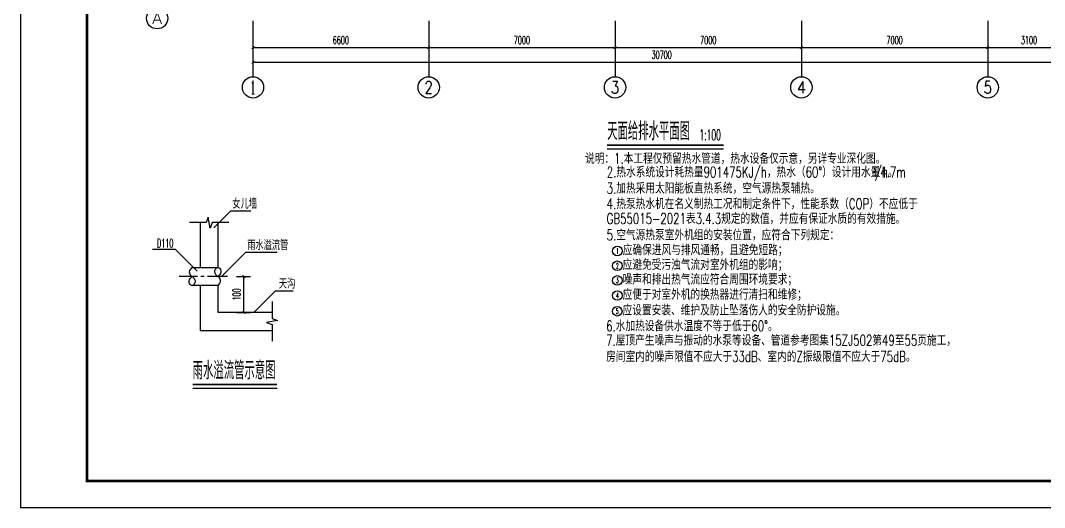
# Model space of a CAD drawing. Extents: x -1254782 to -617813, y -619975 to -323764.
# Drawn here: x -677213 to -638748, y -379629 to -361324 of the extents above; entities that cross this region are included whole.
import ezdxf
from ezdxf.enums import TextEntityAlignment as Align

# ---------------------------------------------------------------- set-up
doc = ezdxf.new("R2010")
doc.units = 0
doc.header["$LTSCALE"] = 1000
doc.header["$MEASUREMENT"] = 0
doc.linetypes.add('CENTER2', pattern=[1.125, 0.75, -0.125, 0.125, -0.125])
for name, color, linetype in [('2', 2, 'Continuous'), ('9', 9, 'Continuous'), ('AXIS', 3, 'Continuous'), ('AXIS_TEXT', 7, 'Continuous'), ('DIM_SYMB', 3, 'Continuous'), ('PUB_TITLE', 4, 'Continuous'), ('TWT_DIM', 3, 'Continuous'), ('TWT_LEAD', 3, 'Continuous'), ('TWT_SYMB', 3, 'Continuous'), ('TWT_TEXT', 7, 'Continuous')]:
    doc.layers.add(name, color=color, linetype=linetype)
doc.styles.add('_TCH_AXIS', font='COMPLEX', dxfattribs={"bigfont": 'GBCBIG'})
doc.styles.add('_TCH_DIM', font='SIMPLEX.shx', dxfattribs={"width": 0.8, "bigfont": 'GBCBIG.shx'})
doc.styles.add('_TCH_DIM_T3', font='SIMPLEX.shx', dxfattribs={"width": 0.564706, "bigfont": 'GBCBIG.shx'})
doc.styles.add('COMPLEX', font='COMPLEX')
doc.styles.add('天正', font='SIMPLEX.shx', dxfattribs={"width": 0.7, "bigfont": 'HZTXT.shx'})
doc.dimstyles.new('_TCH_ARCH&&100', dxfattribs={"dimtxt": 297.5, "dimasz": 100, "dimexe": 250, "dimexo": 300, "dimgap": 126.25, "dimtad": 1, "dimdec": 0, "dimzin": 0, "dimdsep": 46, "dimtxsty": '_TCH_DIM_T3', "dimblk": 'ARCHTICK', "dimcen": 0.09, "dimclrt": 7, "dimazin": 2, "dimtfac": 1, "dimtdec": 0, "dimtix": 1, "dimtmove": 2, "dimatfit": 3, "dimfxl": 1, "dimtolj": 1, "dimtzin": 0, "dimarcsym": 0})
doc.dimstyles.new('_TWT_ARCH&&100', dxfattribs={"dimtxt": 297.5, "dimasz": 100, "dimexe": 250, "dimexo": 300, "dimgap": 126.25, "dimtad": 1, "dimdec": 0, "dimzin": 0, "dimdsep": 46, "dimtxsty": '_TCH_DIM_T3', "dimblk": 'ARCHTICK', "dimcen": 0.09, "dimclrt": 7, "dimazin": 2, "dimtfac": 1, "dimtdec": 0, "dimtix": 1, "dimtmove": 2, "dimatfit": 3, "dimfxl": 1, "dimtolj": 1, "dimtzin": 0, "dimarcsym": 0})

# ---------------------------------------------------------------- blocks, each defined once
blk = doc.blocks.new('_ArchTick')
at = {"color": 0, "linetype": 'ByBlock', "const_width": 0.4}
blk.add_lwpolyline([(-0.5, -0.5), (0.5, 0.5)], dxfattribs=at)
blk = doc.blocks.new('*D243')
at = {"layer": 'AXIS', "color": 0, "lineweight": -2, "transparency": 16777216}
for p, q in [((4000, 2600), (4000, 1100)), ((34700, 2600), (34700, 1100)), ((4000, 1350), (34700, 1350))]:
    blk.add_line(p, q, dxfattribs=at)
at = {"layer": 'Defpoints', "color": 0, "transparency": 16777216}
for p in [(4000, 2900), (34700, 2900), (34700, 1350)]:
    blk.add_point(p, dxfattribs=at)
at = {"layer": 'AXIS', "color": 0, "lineweight": -2, "transparency": 16777216, "xscale": 100, "yscale": 100, "zscale": 100, "rotation": 180}
blk.add_blockref('_ArchTick', (4000, 1350), dxfattribs=at)
at = {"layer": 'AXIS', "color": 0, "lineweight": -2, "transparency": 16777216, "xscale": 100, "yscale": 100, "zscale": 100}
blk.add_blockref('_ArchTick', (34700, 1350), dxfattribs=at)
at = {"layer": 'AXIS', "color": 7, "transparency": 16777216, "insert": (19350, 1625), "char_height": 297.5, "attachment_point": 5, "style": '_TCH_DIM_T3'}
blk.add_mtext('\\A1;30700', dxfattribs=at)
blk = doc.blocks.new('*D244')
at = {"layer": 'AXIS', "color": 0, "lineweight": -2, "transparency": 16777216}
for p, q in [((4000, 2600), (4000, 1650)), ((10600, 2600), (10600, 1650)), ((4000, 1900), (10600, 1900))]:
    blk.add_line(p, q, dxfattribs=at)
at = {"layer": 'Defpoints', "color": 0, "transparency": 16777216}
for p in [(4000, 2900), (10600, 2900), (10600, 1900)]:
    blk.add_point(p, dxfattribs=at)
at = {"layer": 'AXIS', "color": 0, "lineweight": -2, "transparency": 16777216, "xscale": 100, "yscale": 100, "zscale": 100, "rotation": 180}
blk.add_blockref('_ArchTick', (4000, 1900), dxfattribs=at)
at = {"layer": 'AXIS', "color": 0, "lineweight": -2, "transparency": 16777216, "xscale": 100, "yscale": 100, "zscale": 100}
blk.add_blockref('_ArchTick', (10600, 1900), dxfattribs=at)
at = {"layer": 'AXIS', "color": 7, "transparency": 16777216, "insert": (7300, 2175), "char_height": 297.5, "attachment_point": 5, "style": '_TCH_DIM_T3'}
blk.add_mtext('\\A1;6600', dxfattribs=at)
blk = doc.blocks.new('*D245')
at = {"layer": 'AXIS', "color": 0, "lineweight": -2, "transparency": 16777216}
for p, q in [((10600, 2600), (10600, 1650)), ((17600, 2600), (17600, 1650)), ((10600, 1900), (17600, 1900))]:
    blk.add_line(p, q, dxfattribs=at)
at = {"layer": 'Defpoints', "color": 0, "transparency": 16777216}
for p in [(10600, 2900), (17600, 2900), (17600, 1900)]:
    blk.add_point(p, dxfattribs=at)
at = {"layer": 'AXIS', "color": 0, "lineweight": -2, "transparency": 16777216, "xscale": 100, "yscale": 100, "zscale": 100, "rotation": 180}
blk.add_blockref('_ArchTick', (10600, 1900), dxfattribs=at)
at = {"layer": 'AXIS', "color": 0, "lineweight": -2, "transparency": 16777216, "xscale": 100, "yscale": 100, "zscale": 100}
blk.add_blockref('_ArchTick', (17600, 1900), dxfattribs=at)
at = {"layer": 'AXIS', "color": 7, "transparency": 16777216, "insert": (14100, 2175), "char_height": 297.5, "attachment_point": 5, "style": '_TCH_DIM_T3'}
blk.add_mtext('\\A1;7000', dxfattribs=at)
blk = doc.blocks.new('*D246')
at = {"layer": 'AXIS', "color": 0, "lineweight": -2, "transparency": 16777216}
for p, q in [((17600, 2600), (17600, 1650)), ((24600, 2600), (24600, 1650)), ((17600, 1900), (24600, 1900))]:
    blk.add_line(p, q, dxfattribs=at)
at = {"layer": 'Defpoints', "color": 0, "transparency": 16777216}
for p in [(17600, 2900), (24600, 2900), (24600, 1900)]:
    blk.add_point(p, dxfattribs=at)
at = {"layer": 'AXIS', "color": 0, "lineweight": -2, "transparency": 16777216, "xscale": 100, "yscale": 100, "zscale": 100, "rotation": 180}
blk.add_blockref('_ArchTick', (17600, 1900), dxfattribs=at)
at = {"layer": 'AXIS', "color": 0, "lineweight": -2, "transparency": 16777216, "xscale": 100, "yscale": 100, "zscale": 100}
blk.add_blockref('_ArchTick', (24600, 1900), dxfattribs=at)
at = {"layer": 'AXIS', "color": 7, "transparency": 16777216, "insert": (21100, 2175), "char_height": 297.5, "attachment_point": 5, "style": '_TCH_DIM_T3'}
blk.add_mtext('\\A1;7000', dxfattribs=at)
blk = doc.blocks.new('*D247')
at = {"layer": 'AXIS', "color": 0, "lineweight": -2, "transparency": 16777216}
for p, q in [((24600, 2600), (24600, 1650)), ((31600, 2600), (31600, 1650)), ((24600, 1900), (31600, 1900))]:
    blk.add_line(p, q, dxfattribs=at)
at = {"layer": 'Defpoints', "color": 0, "transparency": 16777216}
for p in [(24600, 2900), (31600, 2900), (31600, 1900)]:
    blk.add_point(p, dxfattribs=at)
at = {"layer": 'AXIS', "color": 0, "lineweight": -2, "transparency": 16777216, "xscale": 100, "yscale": 100, "zscale": 100, "rotation": 180}
blk.add_blockref('_ArchTick', (24600, 1900), dxfattribs=at)
at = {"layer": 'AXIS', "color": 0, "lineweight": -2, "transparency": 16777216, "xscale": 100, "yscale": 100, "zscale": 100}
blk.add_blockref('_ArchTick', (31600, 1900), dxfattribs=at)
at = {"layer": 'AXIS', "color": 7, "transparency": 16777216, "insert": (28100, 2175), "char_height": 297.5, "attachment_point": 5, "style": '_TCH_DIM_T3'}
blk.add_mtext('\\A1;7000', dxfattribs=at)
blk = doc.blocks.new('*D248')
at = {"layer": 'AXIS', "color": 0, "lineweight": -2, "transparency": 16777216}
for p, q in [((31600, 2600), (31600, 1650)), ((34700, 2600), (34700, 1650)), ((31600, 1900), (34700, 1900))]:
    blk.add_line(p, q, dxfattribs=at)
at = {"layer": 'Defpoints', "color": 0, "transparency": 16777216}
for p in [(31600, 2900), (34700, 2900), (34700, 1900)]:
    blk.add_point(p, dxfattribs=at)
at = {"layer": 'AXIS', "color": 0, "lineweight": -2, "transparency": 16777216, "xscale": 100, "yscale": 100, "zscale": 100, "rotation": 180}
blk.add_blockref('_ArchTick', (31600, 1900), dxfattribs=at)
at = {"layer": 'AXIS', "color": 0, "lineweight": -2, "transparency": 16777216, "xscale": 100, "yscale": 100, "zscale": 100}
blk.add_blockref('_ArchTick', (34700, 1900), dxfattribs=at)
at = {"layer": 'AXIS', "color": 7, "transparency": 16777216, "insert": (33150, 2175), "char_height": 297.5, "attachment_point": 5, "style": '_TCH_DIM_T3'}
blk.add_mtext('\\A1;3100', dxfattribs=at)
blk = doc.blocks.new('_AXISO')
blk.add_circle((0, 0), 0.5)
at = {"layer": 'AXIS_TEXT', "style": 'COMPLEX', "width": 1.041667}
blk.add_attdef('A', text='', height=0.56, dxfattribs=at).set_placement((-0.25, -0.28), (0.25, -0.28), align=Align.FIT)
blk = doc.blocks.new('*D263')
at = {"layer": 'Defpoints', "color": 0, "transparency": 16777216}
for p in [(2854, 4198), (3431, 4198), (2854, 2848)]:
    blk.add_point(p, dxfattribs=at)
at = {"layer": 'TWT_DIM', "color": 0, "lineweight": -2, "transparency": 16777216}
for p, q in [((3154, 4198), (3681, 4198)), ((3431, 2848), (3431, 4198)), ((3154, 2848), (3681, 2848))]:
    blk.add_line(p, q, dxfattribs=at)
at = {"layer": 'TWT_DIM', "color": 0, "lineweight": -2, "transparency": 16777216, "xscale": 100, "yscale": 100, "zscale": 100}
for p, rotation in [((3431, 4198), 90), ((3431, 2848), 270)]:
    blk.add_blockref('_ArchTick', p, dxfattribs=dict(at, rotation=rotation))
at = {"layer": 'TWT_DIM', "color": 7, "transparency": 16777216, "insert": (3156, 3523), "char_height": 297.5, "attachment_point": 5, "rotation": 90, "style": '_TCH_DIM_T3'}
blk.add_mtext('\\A1;100', dxfattribs=at)
blk = doc.blocks.new('A$C25A9143E')
at = {"layer": 'AXIS'}
for p, q in [((4000, 2900), (4000, 800)), ((10600, 2900), (10600, 800)), ((17600, 2900), (17600, 800)), ((24600, 2900), (24600, 800)), ((31600, 2900), (31600, 800))]:
    blk.add_line(p, q, dxfattribs=at)
ref = blk.add_blockref('_AXISO', (400, 3000), dxfattribs=dict(at, xscale=800, yscale=800, zscale=800))
ref.add_attrib('A', 'A', dxfattribs={"layer": 'AXIS_TEXT', "height": 425.2, "style": '_TCH_AXIS'}).set_placement((217.8, 2787.4), (582.2, 2787.4), align=Align.FIT)
ref = blk.add_blockref('_AXISO', (4000, 400), dxfattribs=dict(at, xscale=800, yscale=800, zscale=800))
ref.add_attrib('A', '1', dxfattribs={"layer": 'AXIS_TEXT', "height": 514.7, "style": '_TCH_AXIS'}).set_placement((3889.7, 142.6), (4110.3, 142.6), align=Align.FIT)
ref = blk.add_blockref('_AXISO', (10600, 400), dxfattribs=dict(at, xscale=800, yscale=800, zscale=800))
ref.add_attrib('A', '2', dxfattribs={"layer": 'AXIS_TEXT', "height": 465.9, "style": '_TCH_AXIS'}).set_placement((10444.7, 167), (10755.3, 167), align=Align.FIT)
ref = blk.add_blockref('_AXISO', (17600, 400), dxfattribs=dict(at, xscale=800, yscale=800, zscale=800))
ref.add_attrib('A', '3', dxfattribs={"layer": 'AXIS_TEXT', "height": 465.9, "style": '_TCH_AXIS'}).set_placement((17444.7, 167), (17755.3, 167), align=Align.FIT)
ref = blk.add_blockref('_AXISO', (24600, 400), dxfattribs=dict(at, xscale=800, yscale=800, zscale=800))
ref.add_attrib('A', '4', dxfattribs={"layer": 'AXIS_TEXT', "height": 445.4, "style": '_TCH_AXIS'}).set_placement((24430.3, 177.3), (24769.7, 177.3), align=Align.FIT)
ref = blk.add_blockref('_AXISO', (31600, 400), dxfattribs=dict(at, xscale=800, yscale=800, zscale=800))
ref.add_attrib('A', '5', dxfattribs={"layer": 'AXIS_TEXT', "height": 465.9, "style": '_TCH_AXIS'}).set_placement((31444.7, 167), (31755.3, 167), align=Align.FIT)
for p1, p2, distance, picture, middle in [((4000, 2900), (34700, 2900), -1550, '*D243', (19350, 1625)), ((4000, 2900), (10600, 2900), -1000, '*D244', (7300, 2175)), ((10600, 2900), (17600, 2900), -1000, '*D245', (14100, 2175)), ((17600, 2900), (24600, 2900), -1000, '*D246', (21100, 2175)), ((24600, 2900), (31600, 2900), -1000, '*D247', (28100, 2175)), ((31600, 2900), (34700, 2900), -1000, '*D248', (33150, 2175))]:
    dim = blk.add_aligned_dim(p1=p1, p2=p2, distance=distance, dimstyle='_TCH_ARCH&&100', dxfattribs=at)
    dim.commit()
    dim.dimension.update_dxf_attribs({"geometry": picture, "text_midpoint": middle})
blk = doc.blocks.new('A$C5AF00E6B')
at = {"color": 2}
for p, q in [((1786.9, 6223.3), (1786.9, 4535.8)), ((2461.9, 4535.8), (2461.9, 6223.3)), ((1474.4, 4535.8), (2461.9, 4535.8)), ((2461.9, 3860.8), (1503.4, 3860.8)), ((1786.9, 3860.8), (1786.9, 2173.3)), ((2461.9, 2848.3), (2461.9, 3860.8)), ((4486.9, 2848.3), (2461.9, 2848.3)), ((1786.9, 2173.3), (4486.9, 2173.3))]:
    blk.add_line(p, q, dxfattribs=at)
at = {"color": 2, "linetype": 'CENTER2'}
blk.add_line((2814.9, 4198.3), (994.5, 4198.3), dxfattribs=at)
at = {"color": 2}
for points in [[(1474.4, 4535.8), (1422.7, 4472.6), (1392, 4418), (1379.1, 4371), (1380.8, 4330.5), (1393.8, 4295.5), (1414.9, 4265), (1440.9, 4237.8), (1468.5, 4213.1), (1495, 4189.9), (1519.5, 4167.5), (1541.5, 4145.5), (1560.6, 4123.3), (1576.5, 4100.5), (1588.6, 4076.5), (1596.5, 4050.9), (1599.8, 4023), (1598.2, 3992.9), (1591.8, 3961.9), (1580.9, 3932), (1565.9, 3904.9), (1547.1, 3882.6), (1524.7, 3866.8), (1499, 3859.5), (1470.3, 3862.5), (1439.6, 3877), (1410.2, 3902.3), (1386.2, 3936.8), (1371.4, 3979.2), (1370, 4028), (1385.8, 4081.8), (1422.9, 4139.1), (1485.3, 4198.4)], [(2461.9, 3860.8), (2513.6, 3923.9), (2544.3, 3978.5), (2557.2, 4025.5), (2555.5, 4066), (2542.5, 4101), (2521.4, 4131.5), (2495.5, 4158.7), (2467.8, 4183.4), (2441.3, 4206.6), (2416.9, 4229), (2394.8, 4251), (2375.7, 4273.2), (2359.8, 4296), (2347.7, 4320), (2339.8, 4345.6), (2336.5, 4373.5), (2338.2, 4403.6), (2344.5, 4434.6), (2355.4, 4464.5), (2370.4, 4491.6), (2389.2, 4513.9), (2411.6, 4529.7), (2437.3, 4537), (2466, 4534.1), (2496.7, 4519.5), (2526.1, 4494.2), (2550.1, 4459.7), (2564.9, 4417.3), (2566.4, 4368.5), (2550.5, 4314.7), (2513.4, 4257.4), (2451, 4198.1)]]:
    blk.add_lwpolyline(points, dxfattribs=at)
at = {"layer": 'DIM_SYMB', "const_width": 70}
blk.add_lwpolyline([(1506.5, 140), (4678.8, 140)], dxfattribs=at)
at = {"layer": 'DIM_SYMB'}
blk.add_lwpolyline([(1506.5, 0), (4678.8, 0)], dxfattribs=at)
at = {"layer": 'TWT_LEAD'}
for p, q in [((2302.4, 6025.4), (2942.2, 6665.2)), ((2942.2, 6665.2), (3685.4, 6665.2)), ((864, 5210.8), (0, 5210.8)), ((1675.3, 4399.6), (864, 5210.8)), ((2587.2, 4198.3), (3498, 5109.1)), ((3498, 5109.1), (4678.7, 5109.1)), ((3802.9, 2848.3), (4616.5, 3661.8)), ((4616.5, 3661.8), (5276.7, 3661.8))]:
    blk.add_line(p, q, dxfattribs=at)
at = {"layer": 'TWT_SYMB'}
for points in [[(2866.9, 6223.3), (2236.9, 6223.3), (2160.5, 6013.3), (2086.4, 6433.3), (2011.9, 6223.3), (1381.9, 6223.3)], [(4486.9, 3253.3), (4486.9, 2623.3), (4696.9, 2546.8), (4276.9, 2472.8), (4486.9, 2398.3), (4486.9, 1768.3)]]:
    blk.add_lwpolyline(points, dxfattribs=at)
at = {"layer": 'DIM_SYMB', "color": 7, "style": '_TCH_DIM', "width": 0.8}
blk.add_text('雨水溢流管示意图', height=675.18, dxfattribs=at).set_placement((1506.5, 332.1))
at = {"layer": 'TWT_LEAD', "color": 7}
for s, height, style, width, p in [('女儿墙', 385.82, '_TCH_DIM', 0.8, (2995.5, 6745.2)), ('D110', 320, '天正', 0.525, (164, 5290.8)), ('雨水溢流管', 385.82, '_TCH_DIM', 0.8, (3553.9, 5189.1)), ('天沟', 385.82, '_TCH_DIM', 0.8, (4745.7, 3741.8))]:
    blk.add_text(s, height=height, dxfattribs=dict(at, style=style, width=width)).set_placement(p)
at = {"layer": 'TWT_DIM'}
dim = blk.add_aligned_dim(p1=(2854.2, 2848.3), p2=(2854.2, 4198.3), distance=-577.1, text='100', dimstyle='_TWT_ARCH&&100', dxfattribs=at)
dim.commit()
dim.dimension.update_dxf_attribs({"geometry": '*D263', "text_midpoint": (3156.3, 3523.3)})

msp = doc.modelspace()

# ---------------------------------------------------------------- linework, layer by layer
at = {"layer": 'DIM_SYMB', "const_width": 70}
msp.add_lwpolyline([(-655175.9, -366007.7), (-650801.6, -366007.7)], dxfattribs=at)
at = {"layer": 'DIM_SYMB'}
msp.add_lwpolyline([(-655175.9, -366147.7), (-650801.6, -366147.7)], dxfattribs=at)
at = {"layer": 'PUB_TITLE'}
msp.add_lwpolyline([(-677212.8, -379628.7), (-617812.8, -379628.7), (-617812.8, -337628.7), (-677212.8, -337628.7)], close=True, dxfattribs=at)
at = {"layer": 'PUB_TITLE', "const_width": 100}
msp.add_lwpolyline([(-674712.8, -378628.7), (-618812.8, -378628.7), (-618812.8, -338628.7), (-674712.8, -338628.7)], close=True, dxfattribs=at)
at = {"layer": 'TWT_TEXT'}
for centre in [(-654790.6, -369989.1), (-654793.7, -370542.2), (-654793.7, -371093.6), (-654794.7, -371661.3), (-654797.8, -372250.9)]:
    msp.add_circle(centre, 180, dxfattribs=at)

# ---------------------------------------------------------------- block references
at = {"layer": '2', "xscale": 0.999999, "yscale": 0.999999, "zscale": 0.999999}
msp.add_blockref('A$C5AF00E6B', (-672251, -375144.6), dxfattribs=at)
at = {"layer": '9'}
msp.add_blockref('A$C25A9143E', (-672479.2, -364238.6), dxfattribs=at)

# ---------------------------------------------------------------- texts
at = {"layer": 'DIM_SYMB', "color": 7}
for s, height, style, width, p in [('天面给排水平面图', 675.18, '_TCH_DIM', 0.8, (-655175.9, -365823)), ('1:100', 400, '天正', 0.525, (-651711.6, -365823))]:
    msp.add_text(s, height=height, dxfattribs=dict(at, style=style, width=width)).set_placement(p)
at = {"layer": 'TWT_TEXT', "style": '天正'}
for s, height, width, p in [('说明：1.本工程仅预留热水管道，热水设备仅示意，另详专业深化图。', 400, 0.7, (-656006.7, -366710.8)), ('2.热水系统设计耗热量901475KJ/h，热水（60°）设计用水量4.7m', 400, 0.7, (-655190.6, -367221)), ('3', 160, 0.525, (-645177.3, -367021)), ('/h。', 400, 0.7, (-645121.3, -367221)), ('3.加热采用太阳能板直热系统，空气源热泵辅热。', 400, 0.7, (-655193.7, -367828)), ('4.热泵热水机在名义制热工况和制定条件下，性能系数（COP）不应低于', 400, 0.7, (-655193.7, -368415.3)), ('GB55015-2021表3.4.3规定的数值，并应有保证水质的有效措施。', 400, 0.7, (-655193.7, -368970.3)), ('5.空气源热泵室外机组的安装位置，应符合下列规定：', 400, 0.7, (-655193.7, -369585.2)), ('应确保进风与排风通畅，且避免短路；', 400, 0.7, (-654590.6, -370149.1)), ('应避免受污浊气流对室外机组的影响；', 400, 0.7, (-654593.7, -370702.2)), ('噪声和排出热气流应符合周围环境要求；', 400, 0.7, (-654593.7, -371253.6)), ('应便于对室外机的换热器进行清扫和维修；', 400, 0.7, (-654594.7, -371821.3)), ('应设置安装、维护及防止坠落伤人的安全防护设施。', 400, 0.7, (-654597.8, -372410.9)), ('6.水加热设备供水温度不等于低于60°。', 400, 0.7, (-655214.8, -373002)), ('7.屋顶产生噪声与振动的水泵等设备、管道参考图集15ZJ502第49至55页施工，', 400, 0.7, (-655214.8, -373544.5)), ('房间室内的噪声限值不应大于33dB、室内的Z振级限值不应大于75dB。', 400, 0.7, (-655214.8, -374156.2))]:
    msp.add_text(s, height=height, dxfattribs=dict(at, width=width)).set_placement(p)
for s, height, p, p2 in [('1', 213.1, (-654808.4, -370095.7), (-654772.9, -370095.7)), ('2', 195.7, (-654839.4, -370640), (-654748.1, -370640)), ('3', 195.7, (-654839.4, -371191.4), (-654748.1, -371191.4)), ('4', 193.2, (-654843, -371757.9), (-654746.4, -371757.9)), ('5', 195.7, (-654843.5, -372348.7), (-654752.1, -372348.7))]:
    msp.add_text(s, height=height, dxfattribs=at).set_placement(p, p2, align=Align.FIT)

doc.saveas('drawing.dxf')
